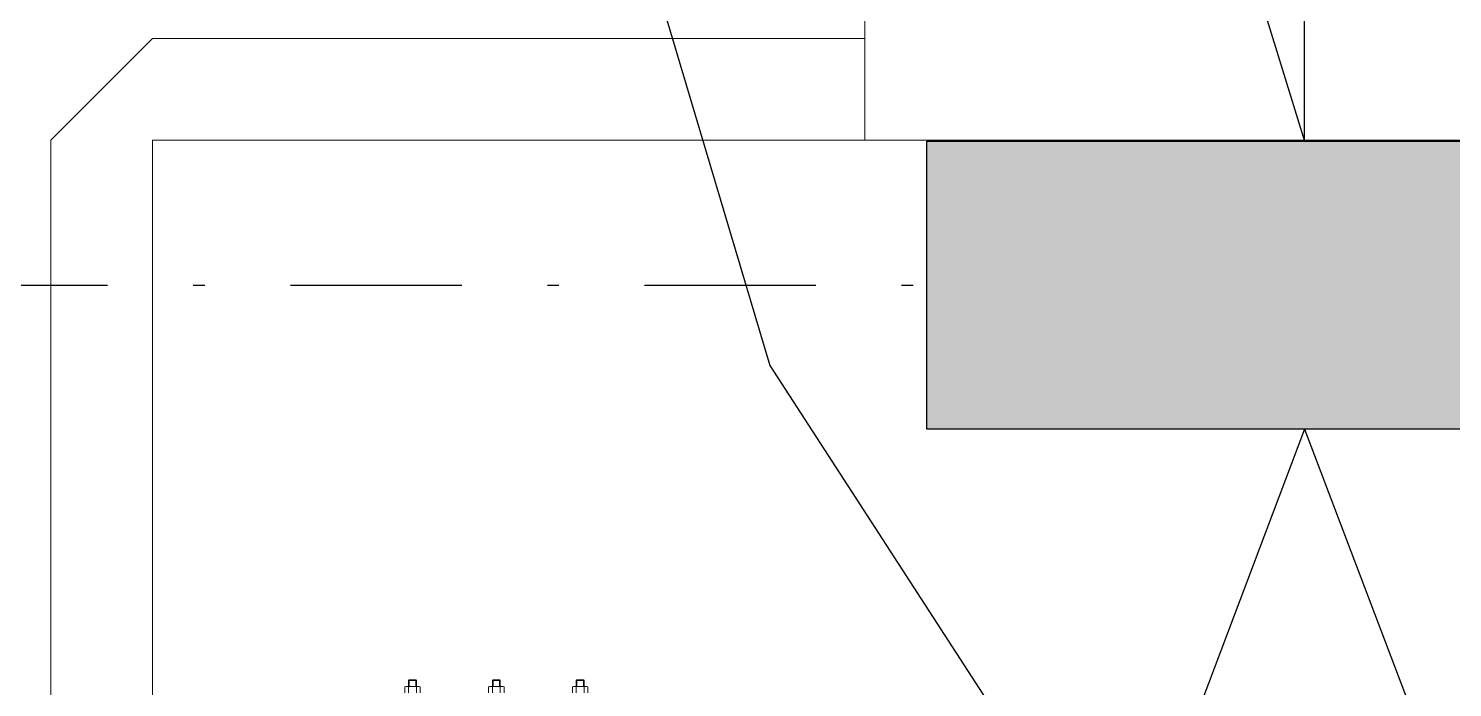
# Model space of a CAD drawing. Header units: millimetres. Extents: x 100 to 940, y 100 to 694.
# Drawn here: x 354.27 to 366.73, y 572.66 to 578.43 of the extents above; entities that cross this region are included whole.
import ezdxf

# ---------------------------------------------------------------- set-up
doc = ezdxf.new("R2010")
doc.units = ezdxf.units.MM
doc.linetypes.add('SGC_DASHDOT', pattern=[1, 0.5, -0.25, 0, -0.25])
for name, color, linetype, lineweight in [('02', 2, 'Continuous', 9), ('M-EQUIP', 250, 'Continuous', 9), ('PAREDE', 7, 'Continuous', 9)]:
    doc.layers.add(name, color=color, linetype=linetype, lineweight=lineweight)

# ---------------------------------------------------------------- blocks, each defined once
blk = doc.blocks.new('SP52W')
at = {"layer": 'M-EQUIP', "color": 1}
for p, q in [((-97.6, -1702.2), (-97.6, -1707.9)), ((-97.6, -1702.2), (-97.6, -1707.9)), ((-93.8, -1707.9), (-93.8, -1702.2)), ((-93.8, -1707.9), (-93.8, -1702.2)), ((-86.2, -1707.9), (-86.2, -1702.2)), ((-86.2, -1707.9), (-86.2, -1702.2)), ((-82.4, -1707.9), (-82.4, -1702.2)), ((-82.4, -1707.9), (-82.4, -1702.2)), ((-15.2, -1707.9), (-15.2, -1702.2)), ((-15.2, -1707.9), (-15.2, -1702.2)), ((-11.4, -1707.9), (-11.4, -1702.2)), ((-11.4, -1707.9), (-11.4, -1702.2)), ((-3.8, -1707.9), (-3.8, -1702.2)), ((-3.8, -1707.9), (-3.8, -1702.2)), ((0, -1702.2), (0, -1707.9)), ((0, -1702.2), (0, -1707.9)), ((67.2, -1707.9), (67.2, -1702.2)), ((67.2, -1707.9), (67.2, -1702.2)), ((71, -1707.9), (71, -1702.2)), ((71, -1707.9), (71, -1702.2)), ((78.6, -1707.9), (78.6, -1702.2)), ((78.6, -1707.9), (78.6, -1702.2)), ((82.4, -1702.2), (82.4, -1707.9)), ((82.4, -1702.2), (82.4, -1707.9)), ((-84.3, -1708.3), (-95.7, -1708.3)), ((-84.3, -1708.3), (-95.7, -1708.3)), ((-93.8, -1708.3), (-93.8, -1714.3)), ((-93.8, -1708.3), (-93.8, -1714.3)), ((-93.8, -1714.3), (-93.2, -1714.9)), ((-93.8, -1714.3), (-93.2, -1714.9)), ((-93.8, -1714.3), (-86.2, -1714.3)), ((-93.8, -1714.3), (-86.2, -1714.3)), ((-93.2, -1708.3), (-93.2, -1714.9)), ((-93.2, -1708.3), (-93.2, -1714.9)), ((-93.2, -1714.9), (-86.8, -1714.9)), ((-93.2, -1714.9), (-86.8, -1714.9)), ((-86.8, -1714.9), (-86.8, -1708.3)), ((-86.8, -1714.9), (-86.8, -1708.3)), ((-86.8, -1714.9), (-86.2, -1714.3)), ((-86.8, -1714.9), (-86.2, -1714.3)), ((-86.2, -1714.3), (-86.2, -1708.3)), ((-86.2, -1714.3), (-86.2, -1708.3)), ((-13.3, -1708.3), (-1.9, -1708.3)), ((-13.3, -1708.3), (-1.9, -1708.3)), ((-11.4, -1714.3), (-11.4, -1708.3)), ((-11.4, -1714.3), (-11.4, -1708.3)), ((-10.8, -1714.9), (-11.4, -1714.3)), ((-10.8, -1714.9), (-11.4, -1714.3)), ((-3.8, -1714.3), (-11.4, -1714.3)), ((-3.8, -1714.3), (-11.4, -1714.3)), ((-10.8, -1714.9), (-10.8, -1708.3)), ((-10.8, -1714.9), (-10.8, -1708.3)), ((-4.4, -1714.9), (-10.8, -1714.9)), ((-4.4, -1714.9), (-10.8, -1714.9)), ((-4.4, -1708.3), (-4.4, -1714.9)), ((-4.4, -1708.3), (-4.4, -1714.9)), ((-3.8, -1714.3), (-4.4, -1714.9)), ((-3.8, -1714.3), (-4.4, -1714.9)), ((-3.8, -1708.3), (-3.8, -1714.3)), ((-3.8, -1708.3), (-3.8, -1714.3)), ((69.1, -1708.3), (80.5, -1708.3)), ((69.1, -1708.3), (80.5, -1708.3)), ((71, -1714.3), (71, -1708.3)), ((71, -1714.3), (71, -1708.3)), ((71.6, -1714.9), (71, -1714.3)), ((71.6, -1714.9), (71, -1714.3)), ((78.6, -1714.3), (71, -1714.3)), ((78.6, -1714.3), (71, -1714.3)), ((71.6, -1714.9), (71.6, -1708.3)), ((71.6, -1714.9), (71.6, -1708.3)), ((78, -1714.9), (71.6, -1714.9)), ((78, -1714.9), (71.6, -1714.9)), ((78, -1708.3), (78, -1714.9)), ((78, -1708.3), (78, -1714.9)), ((78.6, -1714.3), (78, -1714.9)), ((78.6, -1714.3), (78, -1714.9)), ((78.6, -1708.3), (78.6, -1714.3)), ((78.6, -1708.3), (78.6, -1714.3))]:
    blk.add_line(p, q, dxfattribs=at)
for centre, radius, start, end in [((-95.7, -1704.2), 4.16, 242.7204, 297.2796), ((-95.7, -1704.2), 4.16, 242.7204, 297.2796), ((-90, -1692.4), 15.9, 256.1642, 283.8358), ((-90, -1692.4), 15.9, 256.1642, 283.8358), ((-84.3, -1704.2), 4.16, 242.7204, 297.2796), ((-84.3, -1704.2), 4.16, 242.7204, 297.2796), ((-13.3, -1704.2), 4.16, 242.7204, 297.2796), ((-13.3, -1704.2), 4.16, 242.7204, 297.2796), ((-7.6, -1692.4), 15.9, 256.1642, 283.8358), ((-7.6, -1692.4), 15.9, 256.1642, 283.8358), ((-1.9, -1704.2), 4.16, 242.7204, 297.2796), ((-1.9, -1704.2), 4.16, 242.7204, 297.2796), ((69.1, -1704.2), 4.16, 242.7204, 297.2796), ((69.1, -1704.2), 4.16, 242.7204, 297.2796), ((74.8, -1692.4), 15.9, 256.1642, 283.8358), ((74.8, -1692.4), 15.9, 256.1642, 283.8358), ((80.5, -1704.2), 4.16, 242.7204, 297.2796), ((80.5, -1704.2), 4.16, 242.7204, 297.2796)]:
    blk.add_arc(centre, radius, start, end, dxfattribs=at)

msp = doc.modelspace()

# ---------------------------------------------------------------- hatches: boundary and pattern name
h = msp.add_hatch(color=2)
h.dxf.hatch_style = 1
h.paths.add_polyline_path([(368.743, 577.443), (362.134, 577.443), (362.134, 574.925), (368.743, 574.925)])
h.paths.add_polyline_path([(361.585, 617.756), (359.31, 617.756), (359.31, 611.191), (361.585, 611.191)])
h.paths.add_polyline_path([(283.214, 604.633), (281.368, 604.633), (281.368, 600.699), (283.214, 600.699)])
h.paths.add_polyline_path([(283.214, 591.523), (281.368, 591.523), (281.368, 587.589), (283.214, 587.589)])
h.paths.add_polyline_path([(354.464, 550.734), (348.229, 550.734), (348.229, 548.723), (354.464, 548.723)])

# ---------------------------------------------------------------- linework, layer by layer
at = {"color": 4, "linetype": 'SGC_DASHDOT', "ltscale": 3}
for p, q in [((365.439, 577.443), (365.439, 614.473)), ((353.462, 576.184), (362.134, 576.184))]:
    msp.add_line(p, q, dxfattribs=at)
at = {"color": 3}
for p, q in [((354.909, 595.1), (360.759, 575.483)), ((360.759, 575.483), (365.436, 568.269))]:
    msp.add_line(p, q, dxfattribs=at)
at = {"color": 2}
for p, q in [((360.73, 592.74), (365.439, 577.443)), ((365.439, 574.925), (360.387, 561.547)), ((365.439, 574.925), (370.415, 561.811))]:
    msp.add_line(p, q, dxfattribs=at)
msp.add_lwpolyline([(362.134, 577.443), (368.743, 577.443), (368.743, 574.925), (362.134, 574.925)], close=True, dxfattribs=at)
at = {"layer": 'PAREDE'}
for p, q in [((361.589, 577.452), (361.589, 619.312)), ((354.464, 577.452), (355.354, 578.343)), ((361.589, 578.343), (355.354, 578.343)), ((354.464, 577.452), (354.464, 552.515)), ((361.589, 577.452), (355.354, 577.452)), ((355.354, 577.452), (355.354, 552.515)), ((382.964, 577.452), (361.589, 577.452))]:
    msp.add_line(p, q, dxfattribs=at)

# ---------------------------------------------------------------- block references
at = {"layer": '02', "xscale": 0.008906250000000001, "yscale": 0.008906250000000001, "zscale": 0.008906250000000001, "rotation": 180}
msp.add_blockref('SP52W', (358.297, 557.459), dxfattribs=at)

doc.saveas('drawing.dxf')
